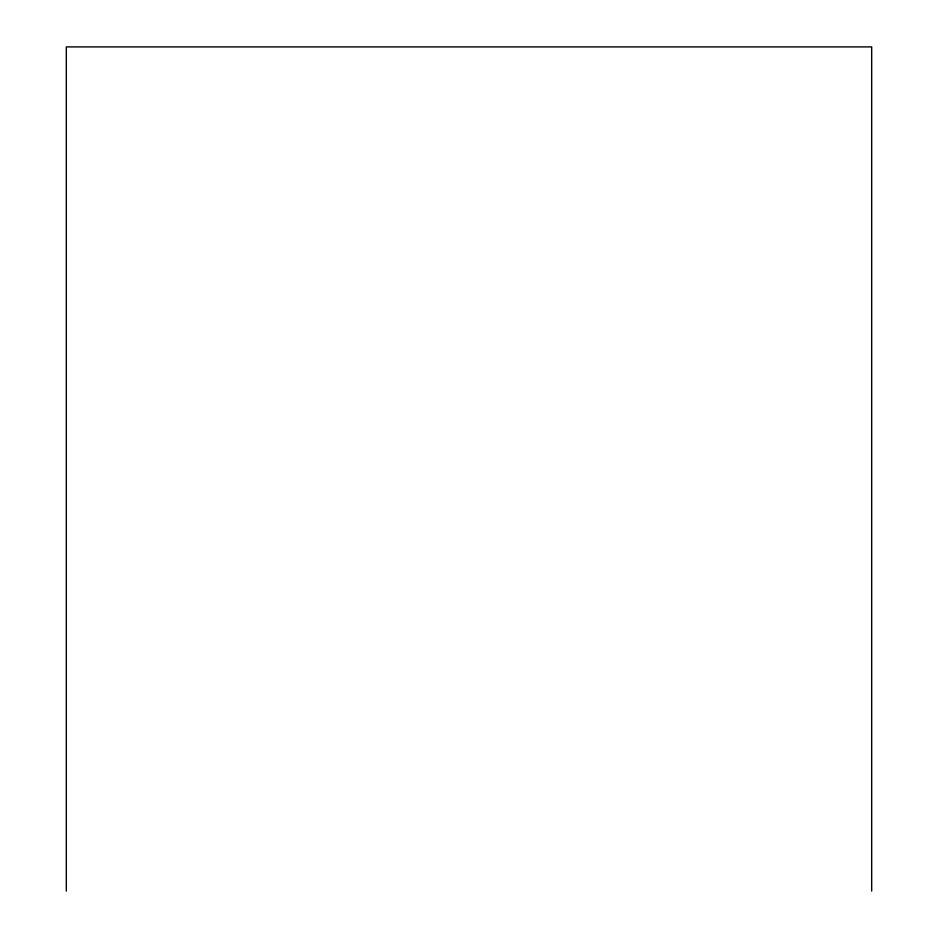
<?xml version="1.0" encoding="UTF-8"?>
<svg xmlns="http://www.w3.org/2000/svg" width="938" height="938" viewBox="0 0 938 938"><rect width="100%" height="100%" fill="white"/><g stroke="black" fill="none" stroke-linecap="round" stroke-linejoin="round"><path stroke-width="1.41" d="M871.683 891.1L871.683 46.9L66.317 46.9L66.317 891.1"/></g></svg>
